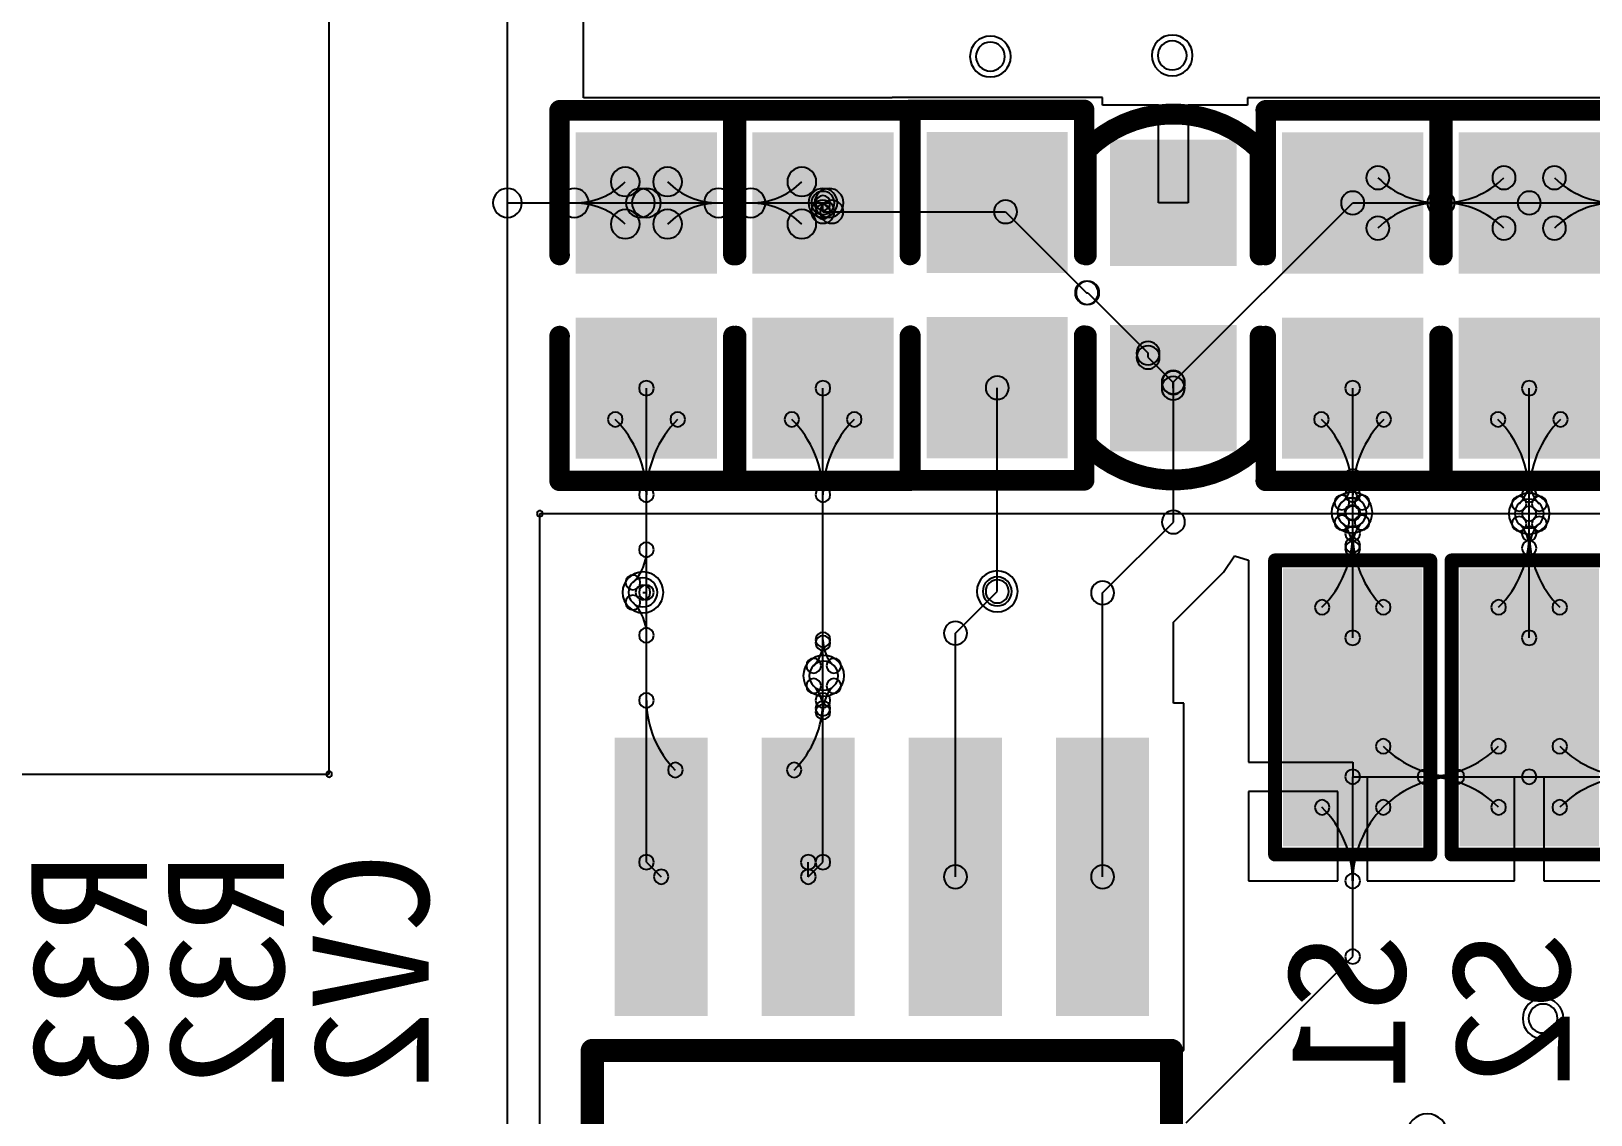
# Model space of a CAD drawing. Header units: inches. Extents: x 32166 to 66782, y 2386 to 7162.
# Drawn here: x 33941.3 to 34049, y 3404.9 to 3479.7 of the extents above; entities that cross this region are included whole.
import ezdxf

# ---------------------------------------------------------------- set-up
doc = ezdxf.new("R2010")
doc.units = ezdxf.units.IN
doc.header["$LTSCALE"] = 0.64311
doc.header["$MEASUREMENT"] = 0
for name, color, linetype in [('BOTTOMLAYER', 5, 'CONTINUOUS'), ('BOTTOMOVERLAY', 54, 'CONTINUOUS'), ('BOTTOMPASTE', 16, 'CONTINUOUS'), ('BOTTOMSOLDER', 6, 'CONTINUOUS'), ('MULTILAYER', 9, 'CONTINUOUS')]:
    doc.layers.add(name, color=color, linetype=linetype)
doc.styles.get("Standard").update_dxf_attribs({"font": 'txt', "width": 0.8})

msp = doc.modelspace()

# ---------------------------------------------------------------- linework, layer by layer
at = {"layer": 'BOTTOMLAYER'}
for p, q in [((33974.23, 3467.86), (33974.23, 3489.91)), ((33979.48, 3475.12), (33979.48, 3485.61)), ((34000.79, 3475.12), (33979.48, 3475.12)), ((34015.32, 3475.15), (34000.79, 3475.15)), ((34000.79, 3475.15), (34000.79, 3475.12)), ((34015.32, 3474.61), (34015.32, 3475.15)), ((34019.2, 3474.61), (34015.32, 3474.61)), ((34019.2, 3467.86), (34019.2, 3474.61)), ((34025.33, 3474.61), (34021.23, 3474.61)), ((34021.23, 3474.61), (34021.23, 3467.86)), ((34052.09, 3475.12), (34025.33, 3475.12)), ((34025.33, 3475.12), (34025.33, 3474.61)), ((33974.23, 3467.86), (33983.83, 3467.86)), ((33974.23, 3326.05), (33974.23, 3467.86)), ((33983.41, 3467.86), (33983.83, 3467.86)), ((33983.83, 3467.86), (33996.02, 3467.86)), ((33996.02, 3467.86), (33996.63, 3467.25)), ((33996.02, 3467.86), (33996.44, 3467.86)), ((33996.02, 3467.25), (33996.02, 3467.86)), ((33996.02, 3467.25), (33996.63, 3467.25)), ((33996.63, 3467.25), (34008.63, 3467.25)), ((34008.63, 3467.25), (34014.23, 3461.65)), ((34021.23, 3467.86), (34019.2, 3467.86)), ((34020.21, 3455.47), (34032.6, 3467.86)), ((34032.6, 3467.86), (34044.79, 3467.86)), ((34044.79, 3467.86), (34056.98, 3467.86)), ((34014.23, 3461.65), (34014.3, 3461.65)), ((34014.3, 3461.65), (34018.47, 3457.48)), ((34018.47, 3457.19), (34018.47, 3457.48)), ((34018.47, 3457.19), (34020.22, 3455.44)), ((33983.83, 3440.95), (33983.83, 3455.06)), ((33996.02, 3422.31), (33996.02, 3455.06)), ((34008.06, 3441.02), (34008.06, 3455.09)), ((34020.21, 3455.06), (34020.21, 3455.47)), ((34020.22, 3445.81), (34020.22, 3455.44)), ((34032.6, 3446.47), (34032.6, 3455.06)), ((34044.79, 3446.39), (34044.79, 3455.06)), ((34032.55, 3446.47), (34032.6, 3446.42)), ((34015.33, 3440.92), (34020.22, 3445.81)), ((34032.6, 3437.81), (34032.6, 3446.42)), ((34044.79, 3437.81), (34044.79, 3446.39)), ((34023.68, 3442.35), (34024.43, 3443.47)), ((34024.43, 3443.47), (34025.4, 3443.18)), ((34020.22, 3438.89), (34023.68, 3442.35)), ((34025.4, 3443.18), (34025.4, 3430.61)), ((33983.59, 3440.95), (33983.83, 3440.95)), ((33983.83, 3422.31), (33983.83, 3440.95)), ((34005.17, 3438.13), (34008.06, 3441.02)), ((34015.33, 3421.3), (34015.33, 3440.92)), ((34005.17, 3421.3), (34005.17, 3438.13)), ((34020.22, 3433.3), (34020.22, 3438.89)), ((34020.93, 3433.3), (34020.22, 3433.3)), ((34020.93, 3409.3), (34020.93, 3433.3)), ((34025.4, 3430.61), (34025.4, 3429.23)), ((34025.4, 3429.23), (34032.6, 3429.23)), ((34032.6, 3429.23), (34032.6, 3428.21)), ((34032.6, 3428.21), (34033.61, 3428.21)), ((34032.6, 3415.79), (34032.6, 3428.21)), ((34032.6, 3428.21), (34044.79, 3428.21)), ((34033.61, 3428.21), (34033.61, 3421.01)), ((34043.77, 3421.01), (34043.77, 3428.21)), ((34043.77, 3428.21), (34045.81, 3428.21)), ((34044.79, 3428.21), (34056.98, 3428.21)), ((34045.81, 3428.21), (34045.81, 3421.01)), ((34031.58, 3427.19), (34025.4, 3427.19)), ((34025.4, 3427.19), (34025.4, 3421.01)), ((34031.58, 3421.01), (34031.58, 3427.19)), ((33983.83, 3422.31), (33984.85, 3421.3)), ((33995.01, 3421.3), (33995.01, 3422.31)), ((33995.01, 3421.3), (33996.02, 3422.31)), ((34025.4, 3421.01), (34031.58, 3421.01)), ((34033.61, 3421.01), (34043.77, 3421.01)), ((34045.81, 3421.01), (34055.97, 3421.01)), ((34021.11, 3404.31), (34032.6, 3415.79)), ((33979.48, 3391.7), (33979.48, 3409.3)), ((33979.48, 3409.3), (34020.93, 3409.3))]:
    msp.add_line(p, q, dxfattribs=at)
for centre, radius, start, end in [((34007.58, 3477.97), 1, 0, 180), ((34020.14, 3478.05), 1, 0, 180), ((34007.58, 3477.97), 1, 180, 0), ((34020.14, 3478.05), 1, 180, 0), ((33982.37, 3469.32), 1, 0, 180), ((33985.29, 3469.32), 1, 0, 180), ((33994.56, 3469.32), 1, 0, 180), ((34034.34, 3469.6), 0.8, 0, 180), ((34043.05, 3469.6), 0.8, 0, 180), ((34046.53, 3469.6), 0.8, 0, 180), ((33978.85, 3472.84), 4.98, 269.9998, 314.9998), ((33982.37, 3469.32), 1, 180, 0), ((33985.29, 3469.32), 1, 180, 0), ((33988.81, 3472.84), 4.98, 225.0002, 270.0002), ((33991.04, 3472.84), 4.98, 269.9998, 314.9998), ((33994.56, 3469.32), 1, 180, 0), ((34034.34, 3469.6), 0.8, 180, 0), ((34038.55, 3473.81), 5.95, 225, 270), ((34038.84, 3473.81), 5.95, 270, 315), ((34043.05, 3469.6), 0.8, 180, 0), ((34046.53, 3469.6), 0.8, 180, 0), ((34050.74, 3473.81), 5.95, 225, 270), ((33974.23, 3467.86), 1, 0, 180), ((33974.23, 3467.86), 1, 0, 180), ((33974.23, 3467.86), 1, 0, 180), ((33978.85, 3467.86), 1, 0, 180), ((33978.85, 3467.86), 1, 0, 180), ((33983.41, 3467.86), 1, 0, 180), ((33983.83, 3467.86), 1, 0, 180), ((33983.83, 3467.86), 1, 0, 180), ((33983.83, 3467.86), 1, 0, 180), ((33988.81, 3467.86), 1, 0, 180), ((33988.81, 3467.86), 1, 0, 180), ((33991.04, 3467.86), 1, 0, 180), ((33991.04, 3467.86), 1, 0, 180), ((33996.02, 3467.86), 1, 0, 180), ((33996.02, 3467.86), 1, 0, 180), ((33996.02, 3467.86), 0.8, 0, 180), ((33996.02, 3467.25), 0.8, 0, 180), ((33996.44, 3467.86), 1, 0, 180), ((33996.02, 3467.86), 0.508, 0, 180), ((33996.63, 3467.25), 0.8, 0, 180), ((33996.63, 3467.25), 0.8, 0, 180), ((33996.63, 3467.25), 0.8, 0, 180), ((34008.63, 3467.25), 0.8, 0, 180), ((34008.63, 3467.25), 0.8, 0, 180), ((34032.6, 3467.86), 0.8, 0, 180), ((34032.6, 3467.86), 0.8, 0, 180), ((34038.55, 3467.86), 0.8, 0, 180), ((34038.55, 3467.86), 0.8, 0, 180), ((34038.84, 3467.86), 0.8, 0, 180), ((34038.84, 3467.86), 0.8, 0, 180), ((34044.79, 3467.86), 0.8, 0, 180), ((34044.79, 3467.86), 0.8, 0, 180), ((33974.23, 3467.86), 1, 180, 0), ((33974.23, 3467.86), 1, 180, 0), ((33974.23, 3467.86), 1, 180, 0), ((33978.85, 3467.86), 1, 180, 0), ((33978.85, 3467.86), 1, 180, 0), ((33978.85, 3462.87), 4.98, 45.0002, 90.0002), ((33982.37, 3466.4), 1, 0, 180), ((33983.41, 3467.86), 1, 180, 0), ((33983.83, 3467.86), 1, 180, 0), ((33983.83, 3467.86), 1, 180, 0), ((33983.83, 3467.86), 1, 180, 0), ((33985.29, 3466.4), 1, 0, 180), ((33988.81, 3462.87), 4.98, 89.9998, 134.9998), ((33988.81, 3467.86), 1, 180, 0), ((33988.81, 3467.86), 1, 180, 0), ((33991.04, 3467.86), 1, 180, 0), ((33991.04, 3467.86), 1, 180, 0), ((33991.04, 3462.87), 4.98, 45.0002, 90.0002), ((33994.56, 3466.4), 1, 0, 180), ((33996.02, 3467.86), 1, 180, 0), ((33996.02, 3467.86), 1, 180, 0), ((33996.02, 3467.86), 0.8, 180, 0), ((33996.02, 3467.25), 0.8, 180, 0), ((33996.44, 3467.86), 1, 180, 0), ((33996.02, 3467.86), 0.508, 180, 0), ((33996.02, 3467.25), 0.508, 0, 180), ((33996.02, 3467.25), 0.508, 180, 0), ((33996.63, 3467.25), 0.8, 180, 0), ((33996.63, 3467.25), 0.8, 180, 0), ((33996.63, 3467.25), 0.8, 180, 0), ((34008.63, 3467.25), 0.8, 180, 0), ((34008.63, 3467.25), 0.8, 180, 0), ((34032.6, 3467.86), 0.8, 180, 0), ((34032.6, 3467.86), 0.8, 180, 0), ((34034.34, 3466.12), 0.8, 0, 180), ((34038.55, 3461.91), 5.95, 90, 135), ((34038.55, 3467.86), 0.8, 180, 0), ((34038.55, 3467.86), 0.8, 180, 0), ((34038.84, 3467.86), 0.8, 180, 0), ((34038.84, 3467.86), 0.8, 180, 0), ((34038.84, 3461.91), 5.95, 45, 90), ((34043.05, 3466.12), 0.8, 0, 180), ((34044.79, 3467.86), 0.8, 180, 0), ((34044.79, 3467.86), 0.8, 180, 0), ((34046.53, 3466.12), 0.8, 0, 180), ((34050.74, 3461.91), 5.95, 90, 135), ((33982.37, 3466.4), 1, 180, 0), ((33985.29, 3466.4), 1, 180, 0), ((33994.56, 3466.4), 1, 180, 0), ((34034.34, 3466.12), 0.8, 180, 0), ((34043.05, 3466.12), 0.8, 180, 0), ((34046.53, 3466.12), 0.8, 180, 0), ((34014.23, 3461.65), 0.8, 0, 180), ((34014.23, 3461.65), 0.8, 0, 180), ((34014.23, 3461.65), 0.8, 180, 0), ((34014.23, 3461.65), 0.8, 180, 0), ((34014.3, 3461.65), 0.8, 0, 180), ((34014.3, 3461.65), 0.8, 0, 180), ((34014.3, 3461.65), 0.8, 180, 0), ((34014.3, 3461.65), 0.8, 180, 0), ((34018.47, 3457.48), 0.8, 0, 180), ((34018.47, 3457.48), 0.8, 0, 180), ((34018.47, 3457.19), 0.8, 0, 180), ((34018.47, 3457.19), 0.8, 0, 180), ((34018.47, 3457.48), 0.8, 180, 0), ((34018.47, 3457.48), 0.8, 180, 0), ((34018.47, 3457.19), 0.8, 180, 0), ((34018.47, 3457.19), 0.8, 180, 0), ((34020.21, 3455.47), 0.8, 0, 180), ((34020.21, 3455.47), 0.8, 0, 180), ((34020.22, 3455.44), 0.8, 0, 180), ((34020.22, 3455.44), 0.8, 0, 180), ((33983.83, 3455.06), 0.508, 0, 180), ((33983.83, 3455.06), 0.508, 180, 0), ((33996.02, 3455.06), 0.508, 0, 180), ((33996.02, 3455.06), 0.508, 180, 0), ((34008.06, 3455.09), 0.8, 0, 180), ((34008.06, 3455.09), 0.8, 180, 0), ((34020.21, 3455.06), 0.8, 0, 180), ((34020.21, 3455.47), 0.8, 180, 0), ((34020.21, 3455.47), 0.8, 180, 0), ((34020.21, 3455.06), 0.8, 180, 0), ((34020.22, 3455.44), 0.8, 180, 0), ((34020.22, 3455.44), 0.8, 180, 0), ((34032.6, 3455.06), 0.508, 0, 180), ((34032.6, 3455.06), 0.508, 180, 0), ((34044.79, 3455.06), 0.508, 0, 180), ((34044.79, 3455.06), 0.508, 180, 0), ((33981.68, 3452.9), 0.508, 0, 180), ((33981.68, 3452.9), 0.508, 180, 0), ((33976.47, 3447.7), 7.36, 360, 45), ((33991.19, 3447.7), 7.36, 135, 180), ((33985.99, 3452.9), 0.508, 0, 180), ((33985.99, 3452.9), 0.508, 180, 0), ((33993.87, 3452.9), 0.508, 0, 180), ((33993.87, 3452.9), 0.508, 180, 0), ((33988.66, 3447.7), 7.36, 360, 45), ((34003.38, 3447.7), 7.36, 135, 180), ((33998.18, 3452.9), 0.508, 0, 180), ((33998.18, 3452.9), 0.508, 180, 0), ((34030.44, 3452.9), 0.508, 0, 180), ((34030.44, 3452.9), 0.508, 180, 0), ((34025.24, 3447.7), 7.36, 360, 45), ((34039.96, 3447.7), 7.36, 135, 180), ((34034.75, 3452.9), 0.508, 0, 180), ((34034.75, 3452.9), 0.508, 180, 0), ((34042.64, 3452.9), 0.508, 0, 180), ((34042.64, 3452.9), 0.508, 180, 0), ((34037.43, 3447.7), 7.36, 360, 45), ((34052.15, 3447.7), 7.36, 135, 180), ((34046.95, 3452.9), 0.508, 0, 180), ((34046.95, 3452.9), 0.508, 180, 0), ((34030.06, 3448.96), 2.54, 314.9997, 359.9997), ((34032.6, 3448.96), 0.508, 0, 180), ((34032.6, 3448.73), 0.508, 0, 180), ((34032.6, 3448.96), 0.508, 180, 0), ((34032.6, 3448.73), 0.508, 180, 0), ((34034.81, 3448.73), 2.21, 180.0002, 225.0002), ((34042.42, 3448.76), 2.38, 314.9998, 359.9998), ((34044.79, 3448.76), 0.508, 0, 180), ((34044.79, 3448.76), 0.508, 0, 180), ((34044.79, 3448.76), 0.508, 180, 0), ((34044.79, 3448.76), 0.508, 180, 0), ((34047.17, 3448.76), 2.38, 180.0003, 225.0003), ((33983.83, 3447.7), 0.508, 0, 180), ((33983.83, 3447.7), 0.508, 0, 180), ((33983.83, 3447.7), 0.508, 180, 0), ((33983.83, 3447.7), 0.508, 180, 0), ((33996.02, 3447.7), 0.508, 0, 180), ((33996.02, 3447.7), 0.508, 0, 180), ((33996.02, 3447.7), 0.508, 180, 0), ((33996.02, 3447.7), 0.508, 180, 0), ((34031.86, 3447.16), 0.508, 0, 180), ((34032.6, 3447.7), 0.508, 0, 180), ((34032.6, 3447.7), 0.508, 0, 180), ((34032.6, 3447.7), 0.508, 180, 0), ((34032.6, 3447.7), 0.508, 180, 0), ((34033.25, 3447.16), 0.508, 0, 180), ((34044.1, 3447.08), 0.508, 0, 180), ((34044.79, 3447.7), 0.508, 0, 180), ((34044.79, 3447.7), 0.508, 0, 180), ((34044.79, 3447.7), 0.508, 180, 0), ((34044.79, 3447.7), 0.508, 180, 0), ((34045.49, 3447.08), 0.508, 0, 180), ((34020.22, 3445.81), 0.8, 0, 180), ((34020.22, 3445.81), 0.8, 0, 180), ((34031.86, 3447.16), 0.508, 180, 0), ((34032.55, 3446.47), 1, 0, 180), ((34032.55, 3446.47), 1, 180, 0), ((34032.55, 3446.47), 0.508, 0, 180), ((34032.55, 3446.47), 0.508, 180, 0), ((34032.6, 3446.47), 0.508, 0, 180), ((34032.6, 3446.42), 0.508, 0, 180), ((34032.6, 3446.42), 0.508, 0, 180), ((34032.6, 3446.47), 0.508, 180, 0), ((34033.25, 3447.16), 0.508, 180, 0), ((34044.1, 3447.08), 0.508, 180, 0), ((34044.79, 3446.39), 1, 0, 180), ((34044.79, 3446.39), 0.508, 0, 180), ((34044.79, 3446.39), 0.508, 0, 180), ((34045.49, 3447.08), 0.508, 180, 0), ((34020.22, 3445.81), 0.8, 180, 0), ((34020.22, 3445.81), 0.8, 180, 0), ((34031.86, 3445.77), 0.508, 0, 180), ((34031.86, 3445.77), 0.508, 180, 0), ((34030.06, 3443.97), 2.54, 0.0003, 45.0003), ((34032.6, 3446.42), 0.508, 180, 0), ((34032.6, 3446.42), 0.508, 180, 0), ((34032.6, 3445.01), 0.508, 0, 180), ((34032.6, 3445.01), 0.508, 0, 180), ((34034.81, 3444.21), 2.21, 134.9998, 179.9998), ((34033.25, 3445.77), 0.508, 0, 180), ((34033.25, 3445.77), 0.508, 180, 0), ((34044.1, 3445.69), 0.508, 0, 180), ((34044.1, 3445.69), 0.508, 180, 0), ((34044.79, 3446.39), 1, 180, 0), ((34042.42, 3444.01), 2.38, 0.0002, 45.0002), ((34044.79, 3446.39), 0.508, 180, 0), ((34044.79, 3446.39), 0.508, 180, 0), ((34044.79, 3445.01), 0.508, 0, 180), ((34044.79, 3445.01), 0.508, 0, 180), ((34047.17, 3444.01), 2.38, 134.9997, 179.9997), ((34045.49, 3445.69), 0.508, 0, 180), ((34045.49, 3445.69), 0.508, 180, 0), ((33983.83, 3443.9), 0.508, 0, 180), ((34025.39, 3445.01), 7.2, 314.9999, 359.9999), ((34032.6, 3445.01), 0.508, 180, 0), ((34032.6, 3445.01), 0.508, 180, 0), ((34032.6, 3444.21), 0.508, 0, 180), ((34032.6, 3443.97), 0.508, 0, 180), ((34039.8, 3445.01), 7.2, 180.0001, 225.0001), ((34037.59, 3445.01), 7.2, 314.9999, 359.9999), ((34044.79, 3445.01), 0.508, 180, 0), ((34044.79, 3445.01), 0.508, 180, 0), ((34044.79, 3444.01), 0.508, 0, 180), ((34044.79, 3444.01), 0.508, 0, 180), ((34051.99, 3445.01), 7.2, 180.0001, 225.0001), ((33980.64, 3443.9), 3.2, 314.9998, 359.9998), ((33983.83, 3443.9), 0.508, 180, 0), ((34032.6, 3444.21), 0.508, 180, 0), ((34032.6, 3443.97), 0.508, 180, 0), ((34044.79, 3444.01), 0.508, 180, 0), ((34044.79, 3444.01), 0.508, 180, 0), ((33982.9, 3441.64), 0.508, 0, 180), ((33982.9, 3441.64), 0.508, 180, 0), ((33983.59, 3440.95), 1, 0, 180), ((33983.59, 3440.95), 0.508, 0, 180), ((33983.83, 3440.95), 0.508, 0, 180), ((33983.83, 3440.95), 0.508, 0, 180), ((33983.83, 3440.95), 0.508, 0, 180), ((34008.06, 3441.02), 1, 0, 180), ((34008.06, 3441.02), 0.8, 0, 180), ((34008.06, 3441.02), 0.8, 0, 180), ((34015.33, 3440.92), 0.8, 0, 180), ((34015.33, 3440.92), 0.8, 0, 180), ((33982.9, 3440.25), 0.508, 0, 180), ((33982.9, 3440.25), 0.508, 180, 0), ((33983.59, 3440.95), 1, 180, 0), ((33980.64, 3437.99), 3.2, 0.0002, 45.0002), ((33983.59, 3440.95), 0.508, 180, 0), ((33983.83, 3440.95), 0.508, 180, 0), ((33983.83, 3440.95), 0.508, 180, 0), ((33983.83, 3440.95), 0.508, 180, 0), ((34008.06, 3441.02), 1, 180, 0), ((34008.06, 3441.02), 0.8, 180, 0), ((34008.06, 3441.02), 0.8, 180, 0), ((34015.33, 3440.92), 0.8, 180, 0), ((34015.33, 3440.92), 0.8, 180, 0), ((34030.49, 3439.92), 0.508, 0, 180), ((34034.71, 3439.92), 0.508, 0, 180), ((34042.68, 3439.92), 0.508, 0, 180), ((34046.9, 3439.92), 0.508, 0, 180), ((34005.17, 3438.13), 0.8, 0, 180), ((34005.17, 3438.13), 0.8, 0, 180), ((34030.49, 3439.92), 0.508, 180, 0), ((34034.71, 3439.92), 0.508, 180, 0), ((34042.68, 3439.92), 0.508, 180, 0), ((34046.9, 3439.92), 0.508, 180, 0), ((33983.83, 3437.99), 0.508, 0, 180), ((33983.83, 3437.99), 0.508, 180, 0), ((33996.02, 3437.68), 0.508, 0, 180), ((33996.02, 3437.45), 0.508, 0, 180), ((34005.17, 3438.13), 0.8, 180, 0), ((34005.17, 3438.13), 0.8, 180, 0), ((34032.6, 3437.81), 0.508, 0, 180), ((34044.79, 3437.81), 0.508, 0, 180), ((33993.81, 3437.45), 2.21, 314.9996, 359.9996), ((33996.02, 3437.68), 0.508, 180, 0), ((33996.02, 3437.45), 0.508, 180, 0), ((33998.56, 3437.68), 2.54, 180.0003, 225.0003), ((34032.6, 3437.81), 0.508, 180, 0), ((34044.79, 3437.81), 0.508, 180, 0), ((33995.38, 3435.88), 0.508, 0, 180), ((33995.38, 3435.88), 0.508, 180, 0), ((33996.07, 3435.19), 1, 0, 180), ((33996.77, 3435.88), 0.508, 0, 180), ((33996.77, 3435.88), 0.508, 180, 0), ((33995.38, 3434.49), 0.508, 0, 180), ((33996.07, 3435.19), 1, 180, 0), ((33996.77, 3434.49), 0.508, 0, 180), ((33983.83, 3433.49), 0.508, 0, 180), ((33995.38, 3434.49), 0.508, 180, 0), ((33993.81, 3432.93), 2.21, 0.0004, 45.0004), ((33996.02, 3433.49), 0.508, 0, 180), ((33998.56, 3432.69), 2.54, 134.9997, 179.9997), ((33996.77, 3434.49), 0.508, 180, 0), ((33983.83, 3433.49), 0.508, 180, 0), ((33990.64, 3433.49), 6.81, 180, 225), ((33989.21, 3433.49), 6.81, 315, 360), ((33996.02, 3433.49), 0.508, 180, 0), ((33996.02, 3432.93), 0.508, 0, 180), ((33996.02, 3432.69), 0.508, 0, 180), ((33996.02, 3432.93), 0.508, 180, 0), ((33996.02, 3432.69), 0.508, 180, 0), ((34034.71, 3430.32), 0.508, 0, 180), ((34034.71, 3430.32), 0.508, 180, 0), ((34039.8, 3435.41), 7.2, 224.9999, 269.9999), ((34037.59, 3435.41), 7.2, 270.0001, 315.0001), ((34042.68, 3430.32), 0.508, 0, 180), ((34042.68, 3430.32), 0.508, 180, 0), ((34046.9, 3430.32), 0.508, 0, 180), ((34046.9, 3430.32), 0.508, 180, 0), ((34051.99, 3435.41), 7.2, 224.9999, 269.9999), ((33985.83, 3428.68), 0.508, 0, 180), ((33985.83, 3428.68), 0.508, 180, 0), ((33994.03, 3428.68), 0.508, 0, 180), ((33994.03, 3428.68), 0.508, 180, 0), ((34032.6, 3428.21), 0.508, 0, 180), ((34032.6, 3428.21), 0.508, 0, 180), ((34032.6, 3428.21), 0.508, 180, 0), ((34032.6, 3428.21), 0.508, 180, 0), ((34039.8, 3421.01), 7.2, 90.0001, 135.0001), ((34037.59, 3428.21), 0.508, 0, 180), ((34037.59, 3428.21), 0.508, 0, 180), ((34037.59, 3428.21), 0.508, 180, 0), ((34037.59, 3428.21), 0.508, 180, 0), ((34037.59, 3421.01), 7.2, 44.9999, 89.9999), ((34039.8, 3428.21), 0.508, 0, 180), ((34039.8, 3428.21), 0.508, 0, 180), ((34039.8, 3428.21), 0.508, 180, 0), ((34039.8, 3428.21), 0.508, 180, 0), ((34044.79, 3428.21), 0.508, 0, 180), ((34044.79, 3428.21), 0.508, 0, 180), ((34044.79, 3428.21), 0.508, 180, 0), ((34044.79, 3428.21), 0.508, 180, 0), ((34051.99, 3421.01), 7.2, 90.0001, 135.0001), ((34030.49, 3426.1), 0.508, 0, 180), ((34030.49, 3426.1), 0.508, 180, 0), ((34025.39, 3421.01), 7.2, 0.0001, 45.0001), ((34039.8, 3421.01), 7.2, 134.9999, 179.9999), ((34034.71, 3426.1), 0.508, 0, 180), ((34034.71, 3426.1), 0.508, 0, 180), ((34034.71, 3426.1), 0.508, 180, 0), ((34034.71, 3426.1), 0.508, 180, 0), ((34042.68, 3426.1), 0.508, 0, 180), ((34042.68, 3426.1), 0.508, 180, 0), ((34046.9, 3426.1), 0.508, 0, 180), ((34046.9, 3426.1), 0.508, 180, 0), ((33983.83, 3422.31), 0.508, 0, 180), ((33983.83, 3422.31), 0.508, 0, 180), ((33995.01, 3422.31), 0.508, 0, 180), ((33996.02, 3422.31), 0.508, 0, 180), ((33996.02, 3422.31), 0.508, 0, 180), ((33983.83, 3422.31), 0.508, 180, 0), ((33983.83, 3422.31), 0.508, 180, 0), ((33984.85, 3421.3), 0.508, 0, 180), ((33995.01, 3422.31), 0.508, 180, 0), ((33995.01, 3421.3), 0.508, 0, 180), ((33995.01, 3421.3), 0.508, 0, 180), ((33996.02, 3422.31), 0.508, 180, 0), ((33996.02, 3422.31), 0.508, 180, 0), ((34005.17, 3421.3), 0.8, 0, 180), ((34015.33, 3421.3), 0.8, 0, 180), ((33984.85, 3421.3), 0.508, 180, 0), ((33995.01, 3421.3), 0.508, 180, 0), ((33995.01, 3421.3), 0.508, 180, 0), ((34005.17, 3421.3), 0.8, 180, 0), ((34015.33, 3421.3), 0.8, 180, 0), ((34032.6, 3421.01), 0.508, 0, 180), ((34032.6, 3421.01), 0.508, 0, 180), ((34032.6, 3421.01), 0.508, 180, 0), ((34032.6, 3421.01), 0.508, 180, 0), ((34032.6, 3415.79), 0.508, 0, 180), ((34032.6, 3415.79), 0.508, 0, 180), ((34032.6, 3415.79), 0.508, 180, 0), ((34032.6, 3415.79), 0.508, 180, 0), ((34045.75, 3411.51), 1, 0, 180), ((34045.75, 3411.51), 1, 180, 0)]:
    msp.add_arc(centre, radius, start, end, dxfattribs=at)
for points in [[(33979.77, 3471.92), (33979.77, 3463.79), (33987.89, 3471.92), (33987.89, 3463.79)], [(33991.96, 3471.92), (33991.96, 3463.79), (34000.09, 3471.92), (34000.09, 3463.79)], [(34003.99, 3471.95), (34003.99, 3463.83), (34012.12, 3471.95), (34012.12, 3463.83)], [(34016.66, 3471.41), (34016.66, 3464.3), (34023.77, 3471.41), (34023.77, 3464.3)], [(34028.53, 3471.92), (34028.53, 3463.79), (34036.66, 3471.92), (34036.66, 3463.79)], [(34040.73, 3471.92), (34040.73, 3463.79), (34048.85, 3471.92), (34048.85, 3463.79)], [(33979.77, 3459.12), (33979.77, 3450.99), (33987.89, 3459.12), (33987.89, 3450.99)], [(33991.96, 3459.12), (33991.96, 3450.99), (34000.09, 3459.12), (34000.09, 3450.99)], [(34003.99, 3459.15), (34003.99, 3451.03), (34012.12, 3459.15), (34012.12, 3451.03)], [(34016.66, 3458.61), (34016.66, 3451.5), (34023.77, 3458.61), (34023.77, 3451.5)], [(34028.53, 3459.12), (34028.53, 3450.99), (34036.66, 3459.12), (34036.66, 3450.99)], [(34040.73, 3459.12), (34040.73, 3450.99), (34048.85, 3459.12), (34048.85, 3450.99)], [(34028.6, 3441.81), (34028.6, 3433.81), (34036.6, 3441.81), (34036.6, 3433.81)], [(34040.79, 3441.81), (34040.79, 3433.81), (34048.79, 3441.81), (34048.79, 3433.81)], [(34028.6, 3432.21), (34028.6, 3424.21), (34036.6, 3432.21), (34036.6, 3424.21)], [(34040.79, 3432.21), (34040.79, 3424.21), (34048.79, 3432.21), (34048.79, 3424.21)], [(33982.45, 3412.5), (33987.25, 3412.5), (33982.45, 3430.1), (33987.25, 3430.1)], [(33992.61, 3412.5), (33997.41, 3412.5), (33992.61, 3430.1), (33997.41, 3430.1)], [(34002.77, 3412.5), (34007.57, 3412.5), (34002.77, 3430.1), (34007.57, 3430.1)], [(34012.93, 3412.5), (34017.73, 3412.5), (34012.93, 3430.1), (34017.73, 3430.1)]]:
    msp.add_solid(points, dxfattribs=at)
at = {"layer": 'BOTTOMOVERLAY'}
for p, q in [((33961.91, 3428.39), (33961.91, 3528.39)), ((33976.47, 3356.15), (33976.47, 3446.39)), ((33976.47, 3446.39), (34091.91, 3446.39)), ((33895.27, 3428.39), (33961.91, 3428.39))]:
    msp.add_line(p, q, dxfattribs=at)
for points, const_width in [([(33977.83, 3474.26), (33989.83, 3474.26)], 1.42), ([(33977.83, 3464.26), (33977.83, 3474.26)], 1.42), ([(33989.83, 3464.26), (33989.83, 3474.26)], 1.42), ([(33990.02, 3474.26), (34002.02, 3474.26)], 1.42), ([(33990.02, 3464.26), (33990.02, 3474.26)], 1.42), ([(34002.02, 3464.26), (34002.02, 3474.26)], 1.42), ([(34002.06, 3464.29), (34002.06, 3474.29)], 1.42), ([(34002.06, 3474.29), (34014.06, 3474.29)], 1.42), ([(34014.06, 3464.29), (34014.06, 3474.29)], 1.42), ([(34026.6, 3464.26), (34026.6, 3474.26)], 1.42), ([(34026.6, 3474.26), (34038.6, 3474.26)], 1.42), ([(34038.6, 3464.26), (34038.6, 3474.26)], 1.42), ([(34038.79, 3464.26), (34038.79, 3474.26)], 1.42), ([(34038.79, 3474.26), (34050.79, 3474.26)], 1.42), ([(34014.21, 3471.52), (34014.21, 3464.26)], 1.44), ([(34026.21, 3471.52), (34026.21, 3464.26)], 1.44), ([(33977.83, 3448.66), (33977.83, 3458.66)], 1.42), ([(33989.83, 3448.66), (33989.83, 3458.66)], 1.42), ([(33990.02, 3448.66), (33990.02, 3458.66)], 1.42), ([(34002.02, 3448.66), (34002.02, 3458.66)], 1.42), ([(34002.06, 3448.69), (34002.06, 3458.69)], 1.42), ([(34014.06, 3448.69), (34014.06, 3458.69)], 1.42), ([(34014.21, 3458.66), (34014.21, 3451.2)], 1.44), ([(34026.21, 3458.66), (34026.21, 3451.2)], 1.44), ([(34026.6, 3448.66), (34026.6, 3458.66)], 1.42), ([(34038.6, 3448.66), (34038.6, 3458.66)], 1.42), ([(34038.79, 3448.66), (34038.79, 3458.66)], 1.42), ([(33977.83, 3448.66), (33989.83, 3448.66)], 1.42), ([(33990.02, 3448.66), (34002.02, 3448.66)], 1.42), ([(34002.06, 3448.69), (34014.06, 3448.69)], 1.42), ([(34026.6, 3448.66), (34038.6, 3448.66)], 1.42), ([(34038.79, 3448.66), (34050.79, 3448.66)], 1.42), ([(34027.24, 3422.84), (34027.24, 3443.16)], 0.96), ([(34027.24, 3443.16), (34037.96, 3443.16)], 0.96), ([(34037.96, 3422.84), (34037.96, 3443.16)], 0.96), ([(34039.43, 3422.84), (34039.43, 3443.16)], 0.96), ([(34039.43, 3443.16), (34050.15, 3443.16)], 0.96), ([(34027.24, 3422.84), (34037.96, 3422.84)], 0.96), ([(34039.43, 3422.84), (34050.15, 3422.84)], 0.96), ([(33980.09, 3391.7), (33980.09, 3409.3)], 1.6), ([(33980.09, 3409.3), (34020.09, 3409.3)], 1.6), ([(34020.09, 3403.43), (34020.09, 3409.3)], 1.6)]:
    msp.add_lwpolyline(points, dxfattribs=dict(at, const_width=const_width))
for points, const_width in [([(33977.48, 3474.26, 1), (33978.19, 3474.26, 1)], 0.711), ([(33977.48, 3474.26, 1), (33978.19, 3474.26, 1)], 0.711), ([(33989.48, 3474.26, 1), (33990.19, 3474.26, 1)], 0.711), ([(33989.48, 3474.26, 1), (33990.19, 3474.26, 1)], 0.711), ([(33989.67, 3474.26, 1), (33990.38, 3474.26, 1)], 0.711), ([(33989.67, 3474.26, 1), (33990.38, 3474.26, 1)], 0.711), ([(34001.67, 3474.26, 1), (34002.38, 3474.26, 1)], 0.711), ([(34001.67, 3474.26, 1), (34002.38, 3474.26, 1)], 0.711), ([(34001.7, 3474.29, 1), (34002.41, 3474.29, 1)], 0.711), ([(34001.7, 3474.29, 1), (34002.41, 3474.29, 1)], 0.711), ([(34013.7, 3474.29, 1), (34014.41, 3474.29, 1)], 0.711), ([(34013.7, 3474.29, 1), (34014.41, 3474.29, 1)], 0.711), ([(34026.24, 3474.26, 1), (34026.95, 3474.26, 1)], 0.711), ([(34026.24, 3474.26, 1), (34026.95, 3474.26, 1)], 0.711), ([(34038.24, 3474.26, 1), (34038.95, 3474.26, 1)], 0.711), ([(34038.24, 3474.26, 1), (34038.95, 3474.26, 1)], 0.711), ([(34038.44, 3474.26, 1), (34039.15, 3474.26, 1)], 0.711), ([(34038.44, 3474.26, 1), (34039.15, 3474.26, 1)], 0.711), ([(34013.85, 3471.52, 1), (34014.57, 3471.52, 1)], 0.72), ([(34013.85, 3471.52, 1), (34014.57, 3471.52, 1)], 0.72), ([(34025.85, 3471.52, 1), (34026.57, 3471.52, 1)], 0.72), ([(34025.85, 3471.52, 1), (34026.57, 3471.52, 1)], 0.72), ([(33977.48, 3464.26, 1), (33978.19, 3464.26, 1)], 0.711), ([(33989.48, 3464.26, 1), (33990.19, 3464.26, 1)], 0.711), ([(33989.67, 3464.26, 1), (33990.38, 3464.26, 1)], 0.711), ([(34001.67, 3464.26, 1), (34002.38, 3464.26, 1)], 0.711), ([(34001.7, 3464.29, 1), (34002.41, 3464.29, 1)], 0.711), ([(34013.7, 3464.29, 1), (34014.41, 3464.29, 1)], 0.711), ([(34013.85, 3464.26, 1), (34014.57, 3464.26, 1)], 0.72), ([(34025.85, 3464.26, 1), (34026.57, 3464.26, 1)], 0.72), ([(34026.24, 3464.26, 1), (34026.95, 3464.26, 1)], 0.711), ([(34038.24, 3464.26, 1), (34038.95, 3464.26, 1)], 0.711), ([(34038.44, 3464.26, 1), (34039.15, 3464.26, 1)], 0.711), ([(33977.48, 3458.66, 1), (33978.19, 3458.66, 1)], 0.711), ([(33989.48, 3458.66, 1), (33990.19, 3458.66, 1)], 0.711), ([(33989.67, 3458.66, 1), (33990.38, 3458.66, 1)], 0.711), ([(34001.67, 3458.66, 1), (34002.38, 3458.66, 1)], 0.711), ([(34001.7, 3458.69, 1), (34002.41, 3458.69, 1)], 0.711), ([(34013.7, 3458.69, 1), (34014.41, 3458.69, 1)], 0.711), ([(34013.85, 3458.66, 1), (34014.57, 3458.66, 1)], 0.72), ([(34025.85, 3458.66, 1), (34026.57, 3458.66, 1)], 0.72), ([(34026.24, 3458.66, 1), (34026.95, 3458.66, 1)], 0.711), ([(34038.24, 3458.66, 1), (34038.95, 3458.66, 1)], 0.711), ([(34038.44, 3458.66, 1), (34039.15, 3458.66, 1)], 0.711), ([(34013.85, 3451.2, 1), (34014.57, 3451.2, 1)], 0.72), ([(34013.85, 3451.2, 1), (34014.57, 3451.2, 1)], 0.72), ([(34025.85, 3451.2, 1), (34026.57, 3451.2, 1)], 0.72), ([(34025.85, 3451.2, 1), (34026.57, 3451.2, 1)], 0.72), ([(33977.48, 3448.66, 1), (33978.19, 3448.66, 1)], 0.711), ([(33977.48, 3448.66, 1), (33978.19, 3448.66, 1)], 0.711), ([(33989.48, 3448.66, 1), (33990.19, 3448.66, 1)], 0.711), ([(33989.48, 3448.66, 1), (33990.19, 3448.66, 1)], 0.711), ([(33989.67, 3448.66, 1), (33990.38, 3448.66, 1)], 0.711), ([(33989.67, 3448.66, 1), (33990.38, 3448.66, 1)], 0.711), ([(34001.67, 3448.66, 1), (34002.38, 3448.66, 1)], 0.711), ([(34001.67, 3448.66, 1), (34002.38, 3448.66, 1)], 0.711), ([(34001.7, 3448.69, 1), (34002.41, 3448.69, 1)], 0.711), ([(34001.7, 3448.69, 1), (34002.41, 3448.69, 1)], 0.711), ([(34013.7, 3448.69, 1), (34014.41, 3448.69, 1)], 0.711), ([(34013.7, 3448.69, 1), (34014.41, 3448.69, 1)], 0.711), ([(34026.24, 3448.66, 1), (34026.95, 3448.66, 1)], 0.711), ([(34026.24, 3448.66, 1), (34026.95, 3448.66, 1)], 0.711), ([(34038.24, 3448.66, 1), (34038.95, 3448.66, 1)], 0.711), ([(34038.24, 3448.66, 1), (34038.95, 3448.66, 1)], 0.711), ([(34038.44, 3448.66, 1), (34039.15, 3448.66, 1)], 0.711), ([(34038.44, 3448.66, 1), (34039.15, 3448.66, 1)], 0.711), ([(34027.24, 3442.92, 1), (34027.24, 3443.4, 1)], 0.48), ([(34027.24, 3442.92, 1), (34027.24, 3443.4, 1)], 0.48), ([(34037.96, 3442.92, 1), (34037.96, 3443.4, 1)], 0.48), ([(34037.96, 3442.92, 1), (34037.96, 3443.4, 1)], 0.48), ([(34039.43, 3442.92, 1), (34039.43, 3443.4, 1)], 0.48), ([(34039.43, 3442.92, 1), (34039.43, 3443.4, 1)], 0.48), ([(34027.24, 3422.6, 1), (34027.24, 3423.08, 1)], 0.48), ([(34027.24, 3422.6, 1), (34027.24, 3423.08, 1)], 0.48), ([(34037.96, 3422.6, 1), (34037.96, 3423.08, 1)], 0.48), ([(34037.96, 3422.6, 1), (34037.96, 3423.08, 1)], 0.48), ([(34039.43, 3422.6, 1), (34039.43, 3423.08, 1)], 0.48), ([(34039.43, 3422.6, 1), (34039.43, 3423.08, 1)], 0.48), ([(33979.69, 3409.3, 1), (33980.49, 3409.3, 1)], 0.8), ([(33979.69, 3409.3, 1), (33980.49, 3409.3, 1)], 0.8), ([(34019.69, 3409.3, 1), (34020.49, 3409.3, 1)], 0.8), ([(34019.69, 3409.3, 1), (34020.49, 3409.3, 1)], 0.8)]:
    msp.add_lwpolyline(points, format="xyb", close=True, dxfattribs=dict(at, const_width=const_width))
at = {"layer": 'BOTTOMOVERLAY', "const_width": 1.44}
for points in [[(34014.21, 3471.52, -0.414214), (34026.21, 3471.52)], [(34026.21, 3451.2, -0.414214), (34014.21, 3451.2)]]:
    msp.add_lwpolyline(points, format="xyb", dxfattribs=at)
at = {"layer": 'BOTTOMOVERLAY'}
for centre, start, end in [((33976.47, 3446.39), 0, 180), ((33976.47, 3446.39), 0, 180), ((33976.47, 3446.39), 180, 0), ((33976.47, 3446.39), 180, 0), ((33961.91, 3428.39), 0, 180), ((33961.91, 3428.39), 0, 180), ((33961.91, 3428.39), 180, 0), ((33961.91, 3428.39), 180, 0)]:
    msp.add_arc(centre, 0.2, start, end, dxfattribs=at)
at = {"layer": 'BOTTOMPASTE'}
for points in [[(33979.77, 3471.92), (33979.77, 3463.79), (33987.89, 3471.92), (33987.89, 3463.79)], [(33991.96, 3471.92), (33991.96, 3463.79), (34000.09, 3471.92), (34000.09, 3463.79)], [(34003.99, 3471.95), (34003.99, 3463.83), (34012.12, 3471.95), (34012.12, 3463.83)], [(34016.66, 3471.41), (34016.66, 3464.3), (34023.77, 3471.41), (34023.77, 3464.3)], [(34028.53, 3471.92), (34028.53, 3463.79), (34036.66, 3471.92), (34036.66, 3463.79)], [(34040.73, 3471.92), (34040.73, 3463.79), (34048.85, 3471.92), (34048.85, 3463.79)], [(33979.77, 3459.12), (33979.77, 3450.99), (33987.89, 3459.12), (33987.89, 3450.99)], [(33991.96, 3459.12), (33991.96, 3450.99), (34000.09, 3459.12), (34000.09, 3450.99)], [(34003.99, 3459.15), (34003.99, 3451.03), (34012.12, 3459.15), (34012.12, 3451.03)], [(34016.66, 3458.61), (34016.66, 3451.5), (34023.77, 3458.61), (34023.77, 3451.5)], [(34028.53, 3459.12), (34028.53, 3450.99), (34036.66, 3459.12), (34036.66, 3450.99)], [(34040.73, 3459.12), (34040.73, 3450.99), (34048.85, 3459.12), (34048.85, 3450.99)], [(34028.6, 3441.81), (34028.6, 3433.81), (34036.6, 3441.81), (34036.6, 3433.81)], [(34040.79, 3441.81), (34040.79, 3433.81), (34048.79, 3441.81), (34048.79, 3433.81)], [(34028.6, 3432.21), (34028.6, 3424.21), (34036.6, 3432.21), (34036.6, 3424.21)], [(34040.79, 3432.21), (34040.79, 3424.21), (34048.79, 3432.21), (34048.79, 3424.21)], [(33982.45, 3412.5), (33987.25, 3412.5), (33982.45, 3430.1), (33987.25, 3430.1)], [(33992.61, 3412.5), (33997.41, 3412.5), (33992.61, 3430.1), (33997.41, 3430.1)], [(34002.77, 3412.5), (34007.57, 3412.5), (34002.77, 3430.1), (34007.57, 3430.1)], [(34012.93, 3412.5), (34017.73, 3412.5), (34012.93, 3430.1), (34017.73, 3430.1)]]:
    msp.add_solid(points, dxfattribs=at)
at = {"layer": 'BOTTOMSOLDER'}
for centre, start, end in [((34007.58, 3477.97), 0, 180), ((34020.14, 3478.05), 0, 180), ((34007.58, 3477.97), 180, 0), ((34020.14, 3478.05), 180, 0), ((34032.55, 3446.47), 0, 180), ((34044.79, 3446.39), 0, 180), ((34032.55, 3446.47), 180, 0), ((34044.79, 3446.39), 180, 0), ((33983.59, 3440.95), 0, 180), ((34008.06, 3441.02), 0, 180), ((33983.59, 3440.95), 180, 0), ((34008.06, 3441.02), 180, 0), ((33996.07, 3435.19), 0, 180), ((33996.07, 3435.19), 180, 0), ((34045.75, 3411.51), 0, 180), ((34045.75, 3411.51), 180, 0), ((34037.75, 3403.51), 0, 180)]:
    msp.add_arc(centre, 1.41, start, end, dxfattribs=at)
for points in [[(33978.95, 3472.73), (33978.95, 3462.98), (33988.71, 3472.73), (33988.71, 3462.98)], [(33991.15, 3472.73), (33991.15, 3462.98), (34000.9, 3472.73), (34000.9, 3462.98)], [(34003.18, 3472.77), (34003.18, 3463.01), (34012.93, 3472.77), (34012.93, 3463.01)], [(34027.72, 3472.73), (34027.72, 3462.98), (34037.48, 3472.73), (34037.48, 3462.98)], [(34039.91, 3472.73), (34039.91, 3462.98), (34049.67, 3472.73), (34049.67, 3462.98)], [(34015.85, 3472.23), (34015.85, 3463.49), (34024.58, 3472.23), (34024.58, 3463.49)], [(33978.95, 3459.93), (33978.95, 3450.18), (33988.71, 3459.93), (33988.71, 3450.18)], [(33991.15, 3459.93), (33991.15, 3450.18), (34000.9, 3459.93), (34000.9, 3450.18)], [(34003.18, 3459.97), (34003.18, 3450.21), (34012.93, 3459.97), (34012.93, 3450.21)], [(34015.85, 3459.43), (34015.85, 3450.69), (34024.58, 3459.43), (34024.58, 3450.69)], [(34027.72, 3459.93), (34027.72, 3450.18), (34037.48, 3459.93), (34037.48, 3450.18)], [(34039.91, 3459.93), (34039.91, 3450.18), (34049.67, 3459.93), (34049.67, 3450.18)], [(34027.79, 3442.62), (34027.79, 3433), (34037.41, 3442.62), (34037.41, 3433)], [(34039.98, 3442.62), (34039.98, 3433), (34049.6, 3442.62), (34049.6, 3433)], [(34027.79, 3433.02), (34027.79, 3423.4), (34037.41, 3433.02), (34037.41, 3423.4)], [(34039.98, 3433.02), (34039.98, 3423.4), (34049.6, 3433.02), (34049.6, 3423.4)], [(33981.63, 3411.68), (33988.06, 3411.68), (33981.63, 3430.91), (33988.06, 3430.91)], [(33991.79, 3411.68), (33998.22, 3411.68), (33991.79, 3430.91), (33998.22, 3430.91)], [(34001.95, 3411.68), (34008.38, 3411.68), (34001.95, 3430.91), (34008.38, 3430.91)], [(34012.11, 3411.68), (34018.54, 3411.68), (34012.11, 3430.91), (34018.54, 3430.91)]]:
    msp.add_solid(points, dxfattribs=at)
at = {"layer": 'MULTILAYER'}
for centre, start, end in [((34007.58, 3477.97), 0, 180), ((34020.14, 3478.05), 0, 180), ((34007.58, 3477.97), 180, 0), ((34020.14, 3478.05), 180, 0), ((34032.55, 3446.47), 0, 180), ((34032.55, 3446.47), 180, 0), ((34044.79, 3446.39), 0, 180), ((34044.79, 3446.39), 180, 0), ((33983.59, 3440.95), 0, 180), ((34008.06, 3441.02), 0, 180), ((33983.59, 3440.95), 180, 0), ((34008.06, 3441.02), 180, 0), ((33996.07, 3435.19), 0, 180), ((33996.07, 3435.19), 180, 0), ((34045.75, 3411.51), 0, 180), ((34045.75, 3411.51), 180, 0)]:
    msp.add_arc(centre, 1, start, end, dxfattribs=at)

# ---------------------------------------------------------------- texts
at = {"layer": 'BOTTOMOVERLAY', "text_generation_flag": 2}
for s, p in [('R33', (33949.35, 3422.95)), ('R32', (33958.79, 3422.95)), ('CV2', (33968.79, 3422.95)), ('S1', (34036.23, 3417.43)), ('S2', (34047.59, 3417.59))]:
    msp.add_text(s, height=8, rotation=90, dxfattribs=at).set_placement(p)

doc.saveas('drawing.dxf')
